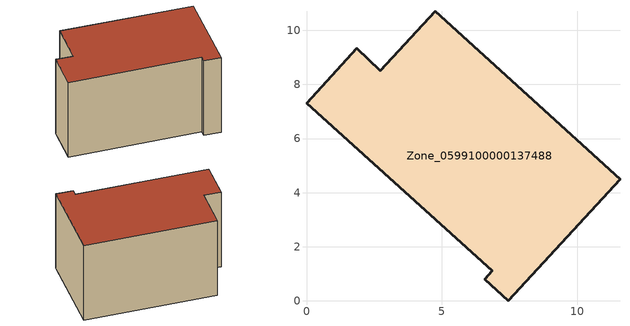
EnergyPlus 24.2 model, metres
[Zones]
Zone_0599100000137488
 floor ground (C_G): 7.46,0 6.58,0.81 6.86,1.12 0,7.31 1.85,9.33 2.73,8.51 4.75,10.71 11.58,4.49 z0
 wall outside (C_F): 6.58,0.81 7.46,0 11.58,4.49 4.75,10.71 2.73,8.51 1.85,9.33 0,7.31 6.86,1.12 6.58,0.81 z0:6.04
 roof outside (C_R): 0,7.31 6.86,1.12 6.58,0.81 7.46,0 11.58,4.49 4.75,10.71 2.73,8.51 1.85,9.33 z6.04
[BUILDING]
Pand.0599100000137488: North Axis=0; Terrain=City; Loads Convergence Tolerance Value=0.04; Temperature Convergence Tolerance Value=0.4; Solar Distribution=FullExterior; Maximum Number of Warmup Days=25; Minimum Number of Warmup Days=1
[Site:Location]
Rotterdam.The.Hague.AP_ZH_NLD Design_Conditions: Latitude=51.96; Longitude=4.45; Time Zone=1; Elevation=-4.5
[SITE:GROUNDTEMPERATURE:BUILDINGSURFACE]
18, 18, 18, 18, 18, 18, 18, 18, 18, 18, 18, 18
[MATERIAL] Thermal Absorptance=0.9; Solar Absorptance=0.7; Visible Absorptance=0.7
Name | Roughness | Thickness | Conductivity | Density | Specific Heat
G.TI.1975-1991 | MediumSmooth | 0.15 | 0.288461 | 540 | 1210
F.TI.1975-1991 | Rough | 0.3 | 0.230769 | 1920 | 840
R.TI.1975-1991 | MediumRough | 0.2 | 0.153846 | 1500 | 1000
[CONSTRUCTION]
C_G: G.TI.1975-1991
C_F: F.TI.1975-1991
C_R: R.TI.1975-1991
[ZONE]
Zone_0599100000137488: Type=1; Multiplier=1; Ceiling Height=Autocalculate; Volume=Autocalculate; Floor Area=autocalculate; Part of Total Floor Area=Yes
[ZONEINFILTRATION:DESIGNFLOWRATE]
Infil_Zone_0599100000137488: Zone or ZoneList or Space or SpaceList=Zone_0599100000137488; Schedule=AlwaysOn; Design Flow Rate Calculation Method=Flow/Area; Flow Rate per Floor Area=0.003; Constant Term Coefficient=1; Temperature Term Coefficient=0; Velocity Term Coefficient=0; Velocity Squared Term Coefficient=0
[HVACTEMPLATE:ZONE:IDEALLOADSAIRSYSTEM]
Zone_0599100000137488: Maximum Heating Supply Air Temperature=50; Minimum Cooling Supply Air Temperature=13; Maximum Heating Supply Air Humidity Ratio=0.0156; Minimum Cooling Supply Air Humidity Ratio=0.0077; Heating Limit=NoLimit; Cooling Limit=NoLimit; Dehumidification Control Type=ConstantSensibleHeatRatio; Cooling Sensible Heat Ratio=0.7; Dehumidification Setpoint=60; Humidification Control Type=None; Humidification Setpoint=30; Outdoor Air Method=None; Outdoor Air Flow Rate per Person=0.00944; Outdoor Air Flow Rate per Zone Floor Area=0; Outdoor Air Flow Rate per Zone=0; Demand Controlled Ventilation Type=None; Outdoor Air Economizer Type=NoEconomizer; Heat Recovery Type=None; Sensible Heat Recovery Effectiveness=0.7; Latent Heat Recovery Effectiveness=0.65
[ZONECONTROL:THERMOSTAT]
ThermostatControl_Zone_0599100000137488: Zone or ZoneList=Zone_0599100000137488; Control Type Schedule=DualSetpointControlType; Control 1=Thermostat_Zone_0599100000137488; Temperature Difference Between Cutout And Setpoint=0
[THERMOSTATSETPOINT:DUALSETPOINT]
Thermostat_Zone_0599100000137488: Heating Setpoint Temperature Schedule=HeatingSetpoint_Zone_0599100000137488; Cooling Setpoint Temperature Schedule=CoolingSetpoint_Zone_0599100000137488
[SCHEDULE:COMPACT]
HeatingSetpoint_Zone_0599100000137488: Through: 12/31, For: AllDays, Until: 24:00, 21
CoolingSetpoint_Zone_0599100000137488: Through: 12/31, For: AllDays, Until: 24:00, 24
DualSetpointControlType: Through: 12/31, For: AllDays, Until: 24:00, 4
AlwaysOn: Through: 12/31, For: AllDays, Until: 24:00, 1
